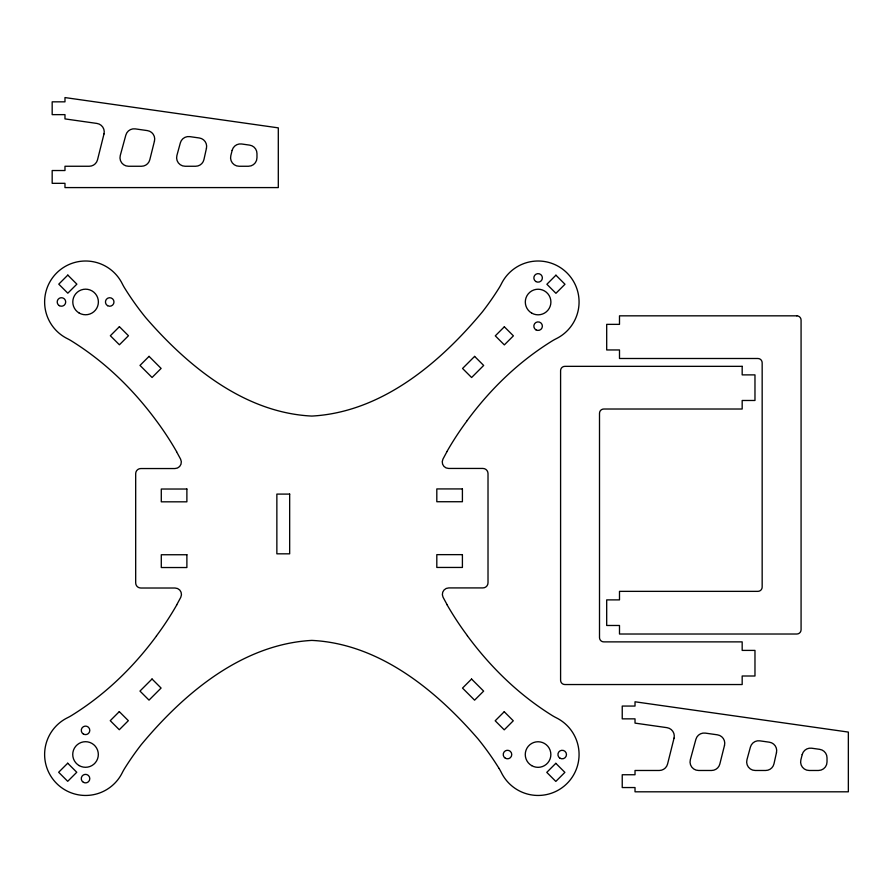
<?xml version="1.0" encoding="UTF-8"?>
<svg xmlns="http://www.w3.org/2000/svg" width="893" height="893" viewBox="0 0 893 893"><rect width="100%" height="100%" fill="white"/><g stroke="black" fill="none" stroke-linecap="round" stroke-linejoin="round"><path stroke-width="1.34" d="M176.714 604.851L180.754 597.35A6.396 6.396 0 0 0 175.061 588.018L140.804 588.018A5.124 5.124 0 0 1 135.68 582.895L135.68 473.67A5.124 5.124 0 0 1 140.804 468.546L174.939 468.546A6.396 6.396 0 0 0 180.62 459.203L176.568 451.713M446.98 451.612L442.939 459.125A6.396 6.396 0 0 0 448.632 468.445L482.89 468.445A5.124 5.124 0 0 1 488.013 473.569L488.013 582.794A5.124 5.124 0 0 1 482.89 587.918L448.755 587.918A6.396 6.396 0 0 0 443.073 597.261L447.136 604.762M156.498 635.939C140.525 657.605 122.051 677.474 101.132 694.453A285.235 285.235 0 0 1 71.686 715.427A51.202 51.202 0 0 1 67.421 717.782A40.955 40.955 0 0 0 56.594 783.429A40.955 40.955 0 0 0 122.263 772.735A51.202 51.202 0 0 1 124.674 768.404A285.392 285.392 0 0 1 141.228 744.684C183.969 693.258 242.237 644.199 311.847 640.404C379.112 643.652 435.762 690.066 478.068 738.946A285.235 285.235 0 0 1 499.031 768.393M467.195 420.536C483.169 398.858 501.643 378.989 522.561 362.011A285.235 285.235 0 0 1 552.008 341.048A51.202 51.202 0 0 1 556.272 338.681A40.955 40.955 0 0 0 567.1 273.035A40.955 40.955 0 0 0 501.431 283.74A51.202 51.202 0 0 1 499.02 288.059A285.392 285.392 0 0 1 482.466 311.78C439.724 363.217 381.456 412.276 311.847 416.071C244.593 412.812 187.932 366.398 145.626 317.517A285.235 285.235 0 0 1 124.663 288.071A51.202 51.202 0 0 1 122.296 283.807A40.955 40.955 0 0 0 56.65 272.979A40.955 40.955 0 0 0 67.355 338.648A51.202 51.202 0 0 1 71.674 341.07A285.392 285.392 0 0 1 95.395 357.613C118.579 375.585 138.917 397.095 156.32 420.692A306.69 306.69 0 0 1 176.624 451.679M467.374 635.783C484.776 659.369 505.114 680.879 528.299 698.862A285.392 285.392 0 0 0 552.019 715.405A51.202 51.202 0 0 0 556.339 717.816A40.955 40.955 0 0 1 567.044 783.485A40.955 40.955 0 0 1 501.397 772.657A51.202 51.202 0 0 0 499.031 768.393M467.419 635.738A306.69 306.69 0 0 1 447.069 604.795M446.924 451.579A302.303 302.303 0 0 1 467.24 420.57M176.769 604.885A302.303 302.303 0 0 1 156.454 635.905M206.45 148.283L203.939 159.579A8.528 8.528 0 0 1 195.612 166.254L185.141 166.254A8.528 8.528 0 0 1 176.903 155.482L180.353 142.824A8.528 8.528 0 0 1 189.785 136.629L199.318 137.98A8.528 8.528 0 0 1 206.45 148.283M776.497 752.498L773.985 763.794A8.528 8.528 0 0 1 765.658 770.48L755.188 770.48A8.528 8.528 0 0 1 746.961 759.697L750.41 747.05A8.528 8.528 0 0 1 759.843 740.844L769.364 742.195A8.528 8.528 0 0 1 776.497 752.498M103.99 133.95L97.527 159.791A8.528 8.528 0 0 1 89.244 166.254L64.977 166.254L64.977 170.53L52.174 170.53L52.174 183.322L64.977 183.322L64.977 187.586L278.303 187.586L278.303 127.866L64.977 97.571L64.977 101.835L52.174 101.835L52.174 114.639L64.977 114.639L64.977 118.903L96.913 123.435A8.528 8.528 0 0 1 103.99 133.95M154.456 141.116L149.79 159.791A8.528 8.528 0 0 1 141.507 166.254L128.514 166.254A8.528 8.528 0 0 1 120.276 155.482L125.835 135.089A8.528 8.528 0 0 1 135.267 128.882L147.378 130.601A8.528 8.528 0 0 1 154.456 141.116M232.147 150.359L230.818 155.661A8.528 8.528 0 0 0 239.101 166.254L248.433 166.254A8.528 8.528 0 0 0 256.972 157.726L256.972 153.574A8.528 8.528 0 0 0 249.638 145.124L241.623 143.985A8.528 8.528 0 0 0 232.147 150.359M674.036 738.176L667.573 764.017A8.528 8.528 0 0 1 659.302 770.48L635.023 770.48L635.023 774.744L622.231 774.744L622.231 787.548L635.023 787.548L635.023 791.812L848.35 791.812L848.35 732.081L635.023 701.786L635.023 706.062L622.231 706.062L622.231 718.854L635.023 718.854L635.023 723.118L666.959 727.661A8.528 8.528 0 0 1 674.036 738.176M724.513 745.342L719.836 764.017A8.528 8.528 0 0 1 711.565 770.48L698.56 770.48A8.528 8.528 0 0 1 690.334 759.697L695.893 739.304A8.528 8.528 0 0 1 705.325 733.108L717.425 734.827A8.528 8.528 0 0 1 724.513 745.342M802.193 754.585L800.865 759.876A8.528 8.528 0 0 0 809.147 770.48L818.49 770.48A8.528 8.528 0 0 0 827.018 761.952L827.018 757.789A8.528 8.528 0 0 0 819.685 749.339L811.67 748.211A8.528 8.528 0 0 0 802.193 754.585M67.812 275.1L58.771 284.153L67.812 293.194L76.865 284.153L67.812 275.1M119.405 326.682L110.352 335.735L119.405 344.787L128.458 335.735L119.405 326.682M149.064 356.363L140 365.404L152.067 377.482L161.12 368.429L149.064 356.363M67.712 763.214L58.659 772.266L67.712 781.319L76.765 772.266L67.712 763.214M119.294 711.632L110.252 720.673L119.294 729.726L128.346 720.673L119.294 711.632M474.618 356.396L462.552 368.463L471.604 377.516L483.671 365.449L474.618 356.396M152.033 679.004L139.967 691.07L149.019 700.123L161.086 688.056L152.033 679.004M504.344 326.793L495.291 335.846L504.344 344.899L513.397 335.846L504.344 326.793M555.926 275.2L546.884 284.253L555.926 293.306L564.979 284.253L555.926 275.2M471.571 679.048L462.518 688.09L474.585 700.168L483.638 691.115L471.571 679.048M504.232 711.732L495.191 720.785L504.232 729.838L513.285 720.785L504.232 711.732M555.826 763.325L546.773 772.367L555.826 781.42L564.878 772.367L555.826 763.325M796.813 315.832L619.496 315.832L619.496 324.36L606.693 324.36L606.693 349.956L619.496 349.956L619.496 358.495L757.9 358.495A4.264 4.264 0 0 1 762.164 362.759L762.164 587.092A4.264 4.264 0 0 1 757.9 591.356L619.496 591.356L619.496 599.884L606.693 599.884L606.693 625.48L619.496 625.48L619.496 634.019L796.813 634.019A4.264 4.264 0 0 0 801.077 629.755L801.077 320.096A4.264 4.264 0 0 0 796.813 315.832M742.172 366.342L564.867 366.342A4.264 4.264 0 0 0 560.592 370.617L560.592 680.276A4.264 4.264 0 0 0 564.867 684.54L742.172 684.54L742.172 676.001L754.976 676.001L754.976 650.405L742.172 650.405L742.172 641.877L603.768 641.877A4.264 4.264 0 0 1 599.504 637.602L599.504 413.28A4.264 4.264 0 0 1 603.768 409.016L742.172 409.016L742.172 400.477L754.976 400.477L754.976 374.881L742.172 374.881L742.172 366.342M462.407 488.929L436.811 488.929L436.811 501.732L462.407 501.732L462.407 488.929M186.883 489.029L161.287 489.029L161.287 501.821L186.883 501.821L186.883 489.029M289.667 494.097L276.863 494.097L276.863 553.827L289.667 553.827L289.667 494.097M462.407 554.642L436.811 554.642L436.811 567.446L462.407 567.446L462.407 554.642M186.883 554.743L161.287 554.743L161.287 567.535L186.883 567.535L186.883 554.743M535.967 329.852A4.264 4.264 0 0 0 542.375 326.157A4.264 4.264 0 0 0 535.967 322.462A4.264 4.264 0 0 0 535.967 329.852M535.979 281.585A4.264 4.264 0 0 0 542.375 277.89A4.264 4.264 0 0 0 535.979 274.196A4.264 4.264 0 0 0 535.979 281.585M531.703 313.108A12.803 12.803 0 0 0 550.903 302.024A12.803 12.803 0 0 0 531.703 290.939A12.803 12.803 0 0 0 531.703 313.108M560.056 758.246A4.264 4.264 0 0 0 566.463 754.552A4.264 4.264 0 0 0 560.056 750.857A4.264 4.264 0 0 0 560.056 758.246M505.36 758.235A4.264 4.264 0 0 0 511.756 754.54A4.264 4.264 0 0 0 505.36 750.846A4.264 4.264 0 0 0 505.36 758.235M531.659 765.625A12.803 12.803 0 0 0 550.858 754.552A12.803 12.803 0 0 0 531.659 743.456A12.803 12.803 0 0 0 531.659 765.625M79.131 765.58A12.803 12.803 0 0 0 98.33 754.496A12.803 12.803 0 0 0 79.131 743.411A12.803 12.803 0 0 0 79.131 765.58M83.406 734.057A4.264 4.264 0 0 0 89.802 730.362A4.264 4.264 0 0 0 83.406 726.668A4.264 4.264 0 0 0 83.406 734.057M83.395 782.324A4.264 4.264 0 0 0 89.802 778.629A4.264 4.264 0 0 0 83.395 774.934A4.264 4.264 0 0 0 83.395 782.324M79.187 313.052A12.803 12.803 0 0 0 98.386 301.979A12.803 12.803 0 0 0 79.187 290.884A12.803 12.803 0 0 0 79.187 313.052M59.318 305.663A4.264 4.264 0 0 0 65.714 301.968A4.264 4.264 0 0 0 59.318 298.273A4.264 4.264 0 0 0 59.318 305.663M107.584 305.674A4.264 4.264 0 0 0 113.98 301.979A4.264 4.264 0 0 0 107.584 298.284A4.264 4.264 0 0 0 107.584 305.674"/></g></svg>
